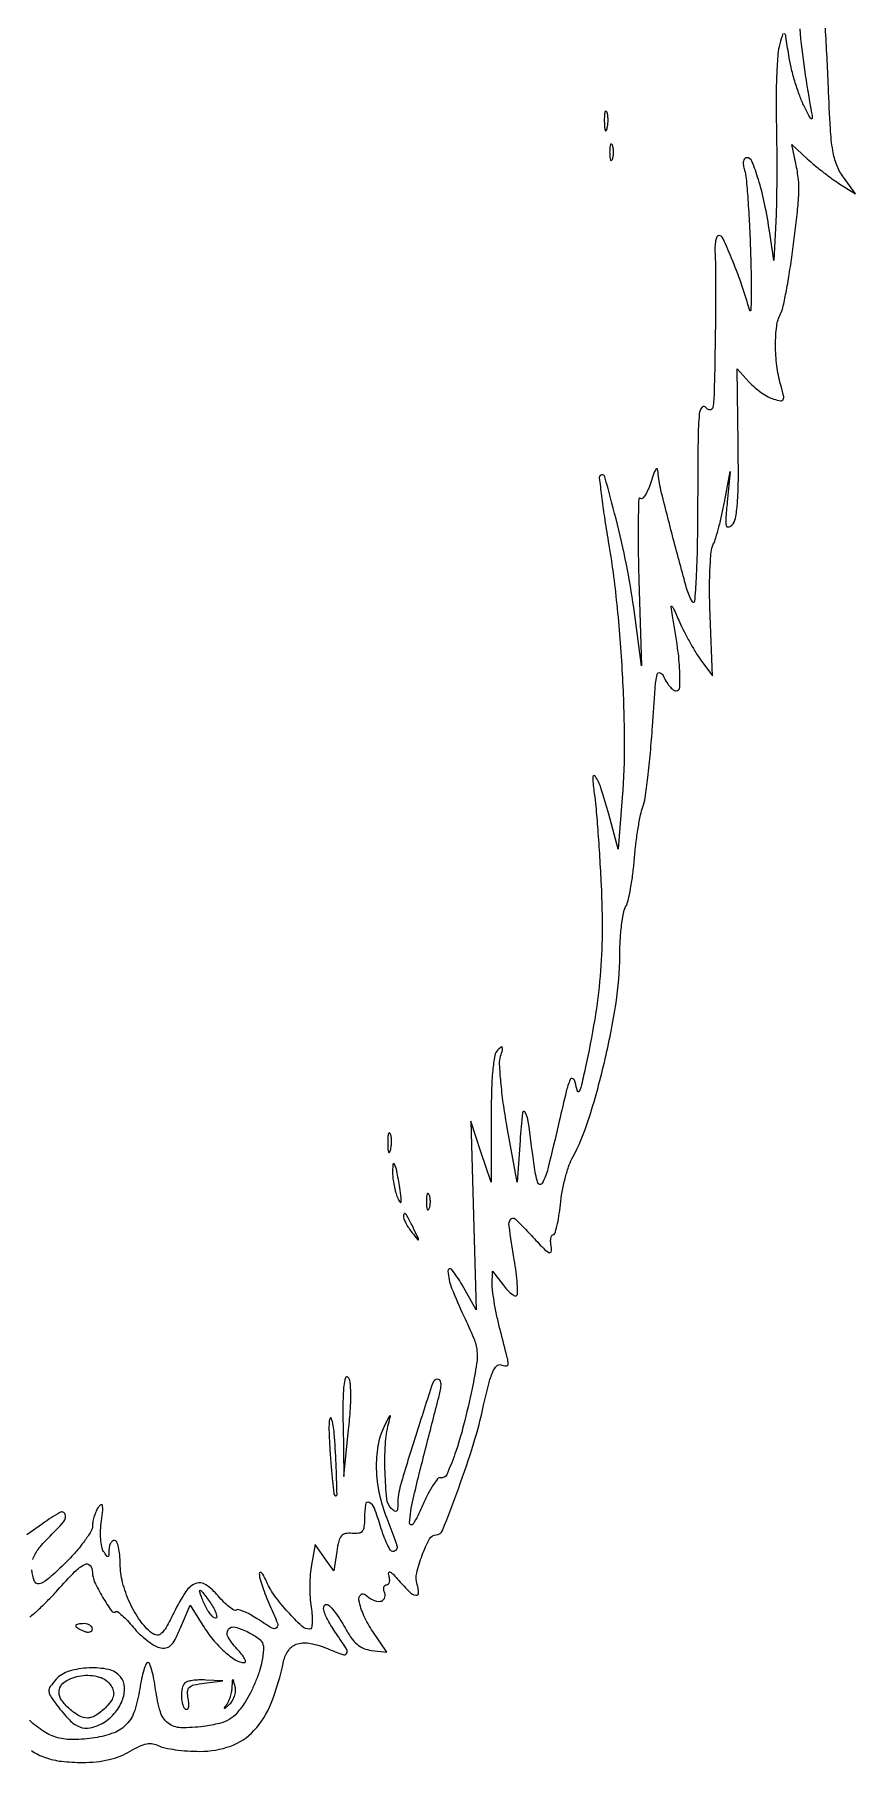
# Model space of a CAD drawing. Extents: x 39 to 1071, y 2 to 926.
# Drawn here: x 517.6 to 665.4, y 2 to 313.2 of the extents above; entities that cross this region are included whole.
import ezdxf

# ---------------------------------------------------------------- set-up
doc = ezdxf.new("R2010")
doc.units = 0

msp = doc.modelspace()

# ---------------------------------------------------------------- linework, layer by layer
for points in [[(517.009886, 4.130688, 0.061112), (519.536036, 2.877415, 0.056568), (522.429945, 2.213696, 0.028292), (526.184259, 2.003738, 0.0245), (528.721827, 2.129941, 0.032731), (530.996416, 2.506639, 0.035912), (533.01736, 3.134789, 0.043619), (534.793629, 4.015572, -0.024141), (536.487078, 4.93904, -0.065371), (537.783181, 5.369148, -0.089336), (538.893281, 5.38209, -0.081393), (539.977888, 5.011834, 0.071523), (541.055419, 4.620221, 0.017384), (542.925543, 4.297226, 0.017472), (545.117449, 4.074376, 0.016597), (547.357533, 4, 0.086302), (552.903341, 4.96441, 0.119685), (557.10008, 7.729545, 0.09532), (560.187466, 12.655047, 0.040004), (562.43297, 20.18335, -0.106519), (563.360139, 22.247633, -0.164212), (564.948657, 23.359996, -0.122942), (567.261795, 23.454241, -0.047998), (570.338939, 22.502849, 0.011149), (573.094995, 21.422818, 0.32599), (573.780624, 21.619282, 0.315881), (573.816506, 22.342834, 0.01077), (572.162725, 24.84563, -0.019165), (570.583281, 27.325444, -0.051892), (569.72415, 29.22318, -0.167333), (569.733853, 30.176473, -0.421611), (570.300928, 30.437252, -0.117602), (570.885433, 30.036433, -0.021136), (571.735272, 29.013657, -0.021776), (572.64635, 27.703135, -0.018173), (573.5, 26.23818, 0.030195), (574.589023, 24.468465, 0.063503), (575.674097, 23.277363, 0.077689), (576.86595, 22.546562, 0.070246), (578.265985, 22.182035), (581.031971, 21.86407), (578.515985, 25.571582, -0.041443), (576.904952, 28.428936, -0.058708), (576.006202, 31.203393, -0.262206), (576.339277, 32.219088, -0.401284), (577.2, 32.2, 0.082878), (578.503392, 31.269458, 0.136252), (579.826608, 31.023468, 0.255896), (580.582247, 31.527302, 0.215258), (580.638374, 32.5, -0.053929), (580.486381, 33.074463, -0.097172), (580.507165, 33.559375, -0.145365), (580.691449, 33.877331, -0.191493), (581, 34, 0.215994), (581.311728, 34.141253, 0.126031), (581.500705, 34.514063, 0.083175), (581.530395, 35.079644, 0.047628), (581.388418, 35.75, -0.147863), (581.383801, 36.198473, -0.480024), (581.619844, 36.296166, -0.076337), (582.227538, 35.82934, -0.013132), (583.207368, 34.75, 0.019539), (585.090811, 32.727946, 0.144425), (586.237743, 32.108897, 0.485227), (586.740493, 32.528463, 0.069903), (586.481342, 34.058786, -0.135016), (586.401646, 36.105331, -0.034077), (587.387937, 39.32088, -0.030246), (588.739624, 42.297821, -0.277863), (589.905604, 43, 0.308856), (591.068962, 43.794399, 0.005205), (593.964393, 51.43709, 0.013242), (596.644889, 59.385747, 0.021086), (598.465511, 66.324457, -0.008575), (599.370705, 70.163034, -0.039021), (600.106964, 72.335652, -0.08578), (600.81542, 73.42677, -0.30665), (601.584776, 73.605842, 0.085676), (602.530989, 73.41849, 0.425547), (602.876109, 73.75999, 0.05865), (602.727819, 74.884054, 0.001618), (601.5, 79.661309, -0.009887), (600.927431, 82.052413, -0.009759), (600.447157, 84.47462, -0.009669), (600.109251, 86.610751, -0.036592), (600.022236, 87.960099), (600.044472, 90.5), (601.953843, 88.01494, 0.023131), (602.725217, 87.101711, 0.038768), (603.46291, 86.420441, 0.047552), (604.075939, 86.024801, 0.326815), (604.409848, 86.076515, 0.206102), (604.588654, 86.525639, 0.009485), (604.510251, 88.206988, 0.014453), (604.317005, 90.24645, 0.009735), (603.984033, 92.561574, -0.004135), (603.040902, 98.635506, -0.194022), (603.329214, 99.826503, -0.460663), (604.135693, 99.896548, -0.011259), (607.071151, 96.878609, 0.006395), (609.213217, 94.633059, 0.06545), (610.221804, 93.841403, 0.475883), (610.619094, 93.988038, 0.135321), (610.66477, 94.75, -0.031084), (610.537084, 95.612437, -0.05319), (610.552667, 96.339062, -0.076429), (610.695364, 96.834777, -0.292419), (610.953717, 97, 0.327825), (611.281081, 97.24048, 0.016229), (611.660811, 98.606155, 0.020964), (612.012893, 100.371785, 0.013016), (612.284517, 102.467761, -0.019338), (612.611826, 104.765189, -0.016705), (613.12837, 107.14665, -0.017026), (613.742738, 109.274762, -0.045979), (614.364756, 110.717761, 0.048334), (617.373612, 117.789168, 0.018611), (620.206866, 128.087364, 0.018814), (622.305096, 138.787494, 0.038385), (622.982636, 147.315741, -0.013778), (623.065492, 150.067369, -0.01558), (623.299854, 152.699171, -0.014923), (623.633865, 154.911932, -0.078092), (624.038142, 156.071268, 0.065366), (624.473756, 157.225598, 0.012528), (624.931095, 159.42243, 0.013155), (625.335748, 162.031182, 0.011778), (625.620169, 164.755527, -0.01), (625.899536, 167.526828, -0.010089), (626.288843, 170.276557, -0.009939), (626.723563, 172.656066, -0.039684), (627.13275, 174.079561, 0.053758), (627.551527, 175.707259, 0.006404), (628.040718, 179.403005, 0.007582), (628.500748, 183.82627, 0.006158), (628.863412, 188.579561, -0.002597), (629.335554, 195.408454, -0.033171), (629.695028, 197.949357, -0.424651), (630.190133, 198.260306, -0.236379), (630.787939, 197.75, 0.033498), (631.31858, 196.697377, 0.042129), (631.951114, 195.807813, 0.04755), (632.587939, 195.186027, 0.171251), (633.115152, 195, 0.398197), (633.777047, 195.626462, 0.025596), (633.78813, 198.534969, 0.023141), (633.392804, 202.744267, 0.009091), (632.475179, 208.5, -0.007566), (632.210168, 210.130261, -0.692591), (632.362077, 210.214306, -0.11107), (632.672151, 209.800814, -0.002318), (633.720397, 207.438045, 0.014572), (634.554573, 205.675618, 0.010162), (635.593027, 203.735893, 0.010261), (636.665845, 201.914835, 0.020866), (637.596291, 200.538996), (639.692583, 197.701902), (639.253419, 208.493159, -0.00878), (639.151803, 212.888704, -0.012391), (639.227121, 216.805666, -0.011029), (639.437737, 219.989135, -0.089648), (639.821428, 221.392208, 0.036919), (640.275584, 222.556375, 0.009513), (640.831624, 224.496461, 0.00963), (641.382587, 226.739743, 0.009664), (641.846066, 229), (642.863532, 234.5), (642.329945, 229, 0.006062), (642.073786, 225.978943, 0.066412), (642.146865, 224.765765, 0.400896), (642.522549, 224.500137, 0.156782), (643.148179, 224.80866, 0.155785), (643.811781, 226.045228, 0.02643), (644.164861, 228.733337, 0.018437), (644.334355, 232.876684, 0.004771), (644.297419, 239.559296), (644.094838, 253.001272), (646.297419, 250.581449, 0.031468), (647.301636, 249.608773, 0.02501), (648.497616, 248.687219, 0.025646), (649.696776, 247.94335, 0.056094), (650.694466, 247.531052, 0.030707), (651.983776, 247.244883, 0.333858), (652.425916, 247.479256, 0.17182), (652.491446, 248.141649, 0.009398), (651.944466, 250.193636, -0.039438), (651.265075, 253.537205, -0.030085), (651.035522, 257.266489, -0.030198), (651.236986, 260.67412, -0.093261), (651.927682, 262.864873, 0.067443), (652.349783, 263.997551, 0.007403), (652.921831, 266.718397, 0.008939), (653.49958, 269.994766, 0.007113), (654.009316, 273.549131, 0.00219), (654.96625, 281.237245, 0.019377), (655.24187, 284.645076, 0.038384), (655.1562, 287.107506, 0.024134), (654.697874, 289.951809), (653.969277, 293.403617), (656.734638, 290.831261, 0.013629), (658.008358, 289.709609, 0.008502), (659.557761, 288.462446, 0.008529), (661.128177, 287.284194, 0.015302), (662.461995, 286.379453), (665.42399, 284.5), (663.243618, 287.5, -0.065281), (662.060242, 289.675956, -0.05081), (661.351087, 292.276801, -0.026703), (660.908246, 296.240345, -0.004665), (660.543405, 303.750224, 0.00251), (660.305075, 309.134721, 0.002748), (660.01889, 314.356566, 0.002569)], [(652.36581, 313.355538, 0.009829), (651.783848, 311.5, 0.051835), (651.456902, 309.710232, 0.008259), (651.240938, 306.15, 0.009072), (651.131547, 301.93141, 0.007835), (651.1665, 297.5, -0.003887), (651.241062, 292.77581, -0.003091), (651.250372, 287.675, -0.003124), (651.20023, 282.947241, -0.007834), (651.08808, 279.5), (650.750488, 272.5), (649.99848, 277.5, 0.013826), (649.056065, 282.77068, 0.02348), (647.941305, 287.108645, 0.020576), (646.79319, 290.358114, 0.306604), (645.844825, 291, 0.213039), (645.461201, 290.828775, 0.140708), (645.247206, 290.387588, 0.081946), (645.241158, 289.676429, 0.03536), (645.45389, 288.75, -0.05145), (645.742463, 287.278062, -0.004523), (646.052865, 283.489062, -0.005888), (646.329626, 278.951507, -0.004549), (646.528015, 274, -0.003569), (646.63908, 269.336403, -0.007783), (646.643041, 265.759375, -0.011272), (646.560096, 263.518788, -0.850395), (646.376185, 263.5, 0.017513), (645.04609, 267.827781, 0.014268), (643.330258, 272.36243, 0.006336), (641.55759, 276.521065, 0.297102), (640.822727, 277, 0.294987), (640.48706, 276.78309, 0.053871), (640.24604, 276.045313, 0.042818), (640.116762, 274.995546, 0.026369), (640.136413, 273.75, -0.015099), (640.212343, 271.768726, -0.00191), (640.230697, 267.489062, -0.00224), (640.210305, 262.407104, -0.00186), (640.14426, 257, -0.002094), (639.980936, 248.884464, -0.031027), (639.735618, 246.050394, -0.369875), (639.206898, 245.592368, -0.270529), (638.5, 246, 0.518899), (637.797743, 246.066334, 0.156242), (637.295733, 244.871287, 0.019474), (637.080731, 240.466363, 0.001613), (637.005027, 229, -0.003582), (636.921405, 221.066746, -0.008772), (636.715709, 215.233346, -0.007288), (636.436622, 211.096723, -0.73277), (636.054428, 211.009614, -0.065445), (635.014863, 213.472407, -0.002953), (632.622497, 222.364876, -0.003639), (630.385105, 231.140911, -0.047817), (629.895147, 234.454827, 0.1329), (629.745367, 234.913743, 0.523801), (629.499909, 234.92014, 0.071074), (629.114918, 234.198232, 0.011776), (628.611189, 232.700624, -0.02231), (628.105502, 231.29582, -0.043329), (627.558684, 230.237078, -0.068093), (627.056529, 229.640079, -0.399672), (626.683957, 229.649376, 0.656498), (626.396513, 229.535746, 0.003677), (626.298615, 225.639671, 0.00792), (626.28932, 220.822226, 0.004399), (626.422717, 214.948752), (626.909605, 199.5), (625.482544, 209.979339, 0.015777), (624.177488, 217.726137, 0.012642), (622.300578, 225.974872, 0.005539), (620.286666, 233.54263, 0.574232), (619.433598, 233.766931, 0.22903), (619.291931, 233.36012, 0.00211), (619.682972, 230.100909, 0.00658), (620.203751, 226.317534, 0.00414), (620.906846, 221.911172, -0.016073), (622.433591, 210.617191, -0.011914), (623.420218, 198.058116, -0.01209), (623.790812, 185.868338, -0.021074), (623.427635, 175.764111), (622.703236, 166.504081), (620.983401, 172.786925, 0.009324), (619.586618, 177.53975, 0.07684), (618.593057, 179.555952, 0.746629), (618.10699, 179.393188, 0.029787), (618.381404, 176.5, -0.016658), (618.659299, 174.210931, -0.003125), (619.001931, 170.003125, -0.00334), (619.338864, 165.078956, -0.003052), (619.621208, 160, -0.014136), (619.804731, 151.328169, -0.019878), (619.442266, 143.599094, -0.019541), (618.459717, 135.823051, -0.013003), (616.755807, 127, -0.002878), (615.982998, 123.58472, -0.098819), (615.643301, 122.834721, -0.630528), (615.340237, 122.888812, -0.01935), (614.962392, 124.5, 0.207437), (614.529139, 125.132298, 0.464779), (614.045543, 124.97784, 0.037593), (613.345165, 122.83818, 0.003603), (612.072816, 117.5, -0.003698), (610.023015, 108.90728, -0.068922), (608.993916, 106.324732, -0.660203), (608.212551, 106.413448, -0.040781), (607.54877, 109.540054, 0.00238), (606.495624, 117.445473, 0.094874), (605.935813, 119.09934, 0.730923), (605.448959, 118.997033, 0.007976), (605.021383, 114), (604.5, 106.5), (602.659184, 116.676183, -0.009823), (602.005766, 120.742869, -0.012228), (601.565675, 124.545734, -0.010552), (601.343442, 127.731067, -0.08581), (601.521578, 129.176183, 0.010213), (601.854972, 130.364972, 0.166754), (601.823387, 130.771861, 0.479251), (601.596741, 130.834352, 0.033557), (601.013708, 130.351313, 0.161931), (600.461259, 129.317464, 0.018557), (600.107457, 126.66434, 0.017273), (599.880854, 122.949143, 0.006906), (599.816807, 117.851313), (599.830988, 106.5), (597.984075, 112), (596.137163, 117.5), (596.613096, 100.5), (597.089028, 83.5), (594.589701, 88, 0.044398), (592.718253, 90.760758, 0.726329), (592.034317, 90.495468, 0.080262), (592.703303, 87.443172, 0.016487), (594.903141, 82.366689, -0.011933), (596.682926, 78.359939, -0.070336), (597.258365, 76.140722, -0.068507), (597.203857, 73.824643, -0.010993), (596.381974, 69.366689, -0.011204), (594.854213, 62.743669, -0.022061), (593.292851, 57.572452, -0.019733), (591.811998, 53.830199, -0.352029), (590.737498, 53.274119, 0.280996), (590.179738, 53.071486, 0.025571), (589.278563, 51.818022, 0.027206), (588.294949, 50.091305, 0.01764), (587.340575, 48, -0.043016), (585.747774, 44.93173, -0.775907), (585.124337, 45.134024, -0.042161), (585.756366, 49.402779, -0.00527), (588, 58.5, 0.000635), (590.295794, 67.450981, 0.019701), (590.774454, 69.692257, 0.129659), (590.693316, 70.62392, 0.316486), (590.158678, 71, 0.324253), (589.293912, 70.373303, 0.002093), (586.224773, 60.870149, 0.005567), (583.495408, 51.954292, 0.071605), (583, 48.512727, -0.025007), (582.953911, 47.591766, -0.229361), (582.75, 47.25987, -0.308845), (582.414302, 47.269998, -0.039054), (581.833333, 47.766667, -0.174144), (581.023463, 49.484404, -0.015726), (580.713449, 54.299937, -0.021396), (580.763249, 59.306752, -0.050195), (581.332906, 63, 0.004614), (581.672017, 64.361447, 0.671573), (581.573871, 64.431944, 0.139329), (581.360485, 64.195429, 0.002073), (580.535188, 62.5, 0.070048), (579.41816, 59.000818, 0.049364), (579.126912, 54.875574, 0.045753), (579.660424, 50.436242, 0.041128), (581, 46, -0.002712), (582.494861, 42.146375, -0.045438), (582.864844, 40.829049, -0.239061), (582.695088, 40.252454, -0.206659), (582.110376, 40, -0.260513), (581.69319, 40.233191, -0.023355), (581.091777, 41.321875, -0.025694), (580.465719, 42.775724, -0.017036), (579.892061, 44.5, 0.017553), (578.794832, 47.786663, 0.185022), (577.874351, 48.829374, 0.514345), (577.188415, 48.482284, 0.038078), (577, 46.01179, -0.026985), (576.913954, 44.418615, -0.144796), (576.582697, 43.625197, -0.195043), (575.933225, 43.268323, -0.055868), (574.762042, 43.26179, 0.071077), (573.58707, 43.21962, 0.174884), (572.850171, 42.79372, 0.115884), (572.372427, 41.852594, 0.023436), (572.012042, 40), (571.5, 36.5), (569.818665, 38.874474), (568.137329, 41.248948), (567.448457, 37.576943, 0.028381), (567.229544, 35.88538, 0.016126), (567.147598, 33.822552, 0.016064), (567.199162, 31.732792, 0.025448), (567.39161, 29.952469, -0.020393), (567.570929, 28.437065, -0.034642), (567.580813, 27.161038, -0.040237), (567.449284, 26.240621, -0.350484), (567.148181, 26, -0.188928), (565.72782, 26.556558, -0.021193), (563.238743, 29.065073, -0.026573), (560.866849, 31.962473, -0.05449), (559.400477, 34.5, 0.017016), (558.888509, 35.562166, 0.061505), (558.461631, 36.178125, 0.33034), (558.209914, 36.230148, 0.288918), (558.061104, 36, 0.06999), (558.168795, 35.165245, 0.013241), (558.615657, 33.692188, 0.01391), (559.235803, 31.987117, 0.012364), (559.97307, 30.25, -0.010162), (561.337163, 27.07493, -0.307768), (561.163987, 26.269075, -0.336937), (560.380936, 26.181004, -0.01121), (557.562383, 27.949653, 0.020406), (556.384621, 28.658857, 0.028584), (555.275829, 29.18635, 0.028135), (554.352107, 29.503409, 0.209998), (553.903534, 29.440381, -0.280299), (553.479038, 29.437408, -0.031771), (552.653213, 30.006143, -0.031058), (551.678765, 30.87593, -0.020124), (550.659916, 31.99232, 0.066527), (548.438888, 34.013942, 0.246885), (546.619601, 34.236053, 0.1607), (544.848675, 32.800226, 0.027142), (542.667432, 28.960151, -0.010907), (541.283984, 26.329294, -0.079794), (540.408262, 25.212924, -0.212409), (539.612746, 24.94242, -0.144102), (538.709796, 25.299996, -0.075637), (536.573307, 27.563606, -0.043973), (534.72041, 30.817548, -0.043431), (533.433973, 34.420501, -0.063901), (533.003738, 37.75, 0.022192), (532.929972, 39.37885, 0.035588), (532.707348, 40.751562, 0.040182), (532.388061, 41.740668, 0.303383), (532, 42, 0.169824), (531.617251, 41.86614, 0.09332), (531.289252, 41.485937, 0.074289), (531.064679, 40.919429, 0.055145), (530.984687, 40.25, -0.011693), (530.953242, 39.271803, -0.326571), (530.800455, 39.08548, -0.312865), (530.56957, 39.170747, -0.011152), (530.016389, 40, -0.09576), (529.684812, 40.842237, -0.027709), (529.504632, 42.234375, -0.026768), (529.472493, 43.858616, -0.025675), (529.612475, 45.5, 0.008049), (529.849084, 47.457045, 0.07713), (529.807437, 48.293703, 0.51385), (529.543784, 48.410739, 0.105799), (529.096087, 48, 0.047713), (528.686686, 47.288695, 0.029442), (528.339107, 46.387313, 0.029378), (528.09858, 45.447027, 0.045923), (528.015313, 44.616384, -0.135665), (527.726942, 43.605226, -0.021287), (526.56309, 41.867229, -0.022335), (524.973009, 39.890012, -0.017833), (523.093078, 37.902635, -0.009166), (520.584435, 35.522205, -0.050666), (519.092877, 34.412596, -0.151173), (518.176377, 34.18998, -0.293681), (517.593078, 34.618039, -0.065777), (517.094297, 36.700896, -0.101923)], [(655.382159, 314.237277, 0.013694), (656.23338, 306.87306, 0.01146), (657.528608, 299.11299, -0.030953), (657.656129, 298.109656, -0.684893), (657.466142, 298.021534, -0.082974), (657.031219, 298.607518, -0.005453), (656.088822, 300.5, -0.026222), (655.292216, 302.39109, -0.014131), (654.501353, 304.79375, -0.014038), (653.831755, 307.294139, -0.021403), (653.405732, 309.5, 0.002247), (652.891449, 312.846683, 0.131858), (652.642424, 313.405559, 0.591518)], [(517.277271, 38.534429, -0.086505), (518.212796, 40.352711, -0.036782), (520.027778, 42.416667, 0.017622), (522.86923, 45.408693, 0.283245), (523.098126, 46.723839, 0.459297), (522.157625, 47.045952, 0.021911), (518.99753, 44.998241), (516.186319, 42.996483)], [(516.751104, 28.220545, 0.011469), (518.20363, 29.46875, 0.015507), (519.890626, 31.084522, 0.01091), (521.689909, 33, -0.010909), (524.856603, 36.371204, -0.080086), (526.631394, 37.678925, -0.35505), (527.567165, 37.482264, -0.171027), (528.006589, 36.25, 0.108388), (528.400654, 34.48529, 0.02548), (529.8235, 31.795625, 0.019351), (531.440779, 29.306699, 0.411557), (532.228345, 29.167441, -0.328576), (532.535567, 29.158505, -0.016988), (533.341105, 28.482794, -0.021501), (534.29803, 27.545674, -0.013339), (535.342345, 26.369731, 0.026991), (536.50392, 25.131522, 0.025403), (537.814906, 23.998849, 0.026279), (539.079549, 23.116442, 0.075365), (540.060839, 22.694341, 0.099868), (541.195657, 22.629926, 0.152683), (542.078399, 23.051342, 0.087022), (542.888412, 24.119599, 0.018387), (543.885258, 26.24592), (545.62513, 30.34262), (547.894585, 26.670565, 0.034236), (549.713, 24.134287, 0.038406), (551.797483, 21.972686, 0.041624), (553.82385, 20.452643, 0.14102), (555.39682, 20, 0.456287), (555.570121, 20.199734, 0.090027), (555.399554, 20.712629, 0.043758), (554.878645, 21.493858, 0.019664), (554.069545, 22.425972, -0.050844), (552.427361, 24.574593, -0.298153), (552.465947, 25.926468, -0.31637), (553.694124, 26.374682, -0.053641), (556.153808, 25.420463, -0.02955), (557.879134, 24.394834, -0.138406), (558.616178, 23.520348, -0.127958), (558.817553, 22.352279, -0.02377), (558.529815, 20.174129, -0.035067), (558.105258, 18.504301, -0.018728), (557.361514, 16.507407, -0.018557), (556.445594, 14.516052, -0.027446), (555.485466, 12.851087, -0.03196), (553.994814, 10.856751, -0.084569), (552.632789, 9.718123, -0.075751), (550.881318, 9.025965, -0.022119), (548.023139, 8.503182, -0.038999), (543.942622, 8.263302, -0.159772), (541.632199, 9.070474, -0.159191), (540.243556, 11.091164, -0.038638), (539.391621, 15.105471, 0.014275), (539.088028, 16.981551, 0.022734), (538.710513, 18.562232, 0.018768), (538.313254, 19.771394, 0.313679), (537.984713, 20, 0.307891), (537.653396, 19.774615, 0.019469), (537.243307, 18.604688, 0.023208), (536.84865, 17.070619, 0.014647), (536.524678, 15.25, -0.041605), (535.611657, 11.350123, -0.108303), (534.165192, 8.875168, -0.116911), (531.892509, 7.342377, -0.052987), (528.397644, 6.43238, -0.03218), (524.620659, 6.112415, -0.070903), (521.752115, 6.462358, -0.077459), (519.255224, 7.570136, -0.044929), (516.660872, 9.591864, -0.035288)]]:
    msp.add_lwpolyline(points, format="xyb")
for points in [[(620.194949, 297.5, 0.012823), (620.235556, 296.431793, 0.080377), (620.356533, 295.900903, 0.597527), (620.51666, 295.883358, 0.087174), (620.692991, 296.269032, 0.037336), (620.832894, 297.036634, 0.029507), (620.872264, 297.880008, 0.030339), (620.814405, 298.671085, 0.06278), (620.655937, 299.269032, 0.31318), (620.47713, 299.386009, 0.333666), (620.315079, 299.257153, 0.052471), (620.212705, 298.580113, 0.014395)], [(621.157895, 292, 0.017491), (621.189089, 291.10856, 0.078554), (621.306058, 290.601562, 0.447206), (621.474999, 290.540618, 0.174857), (621.662281, 290.75, 0.057986), (621.818615, 291.320008, 0.037979), (621.87034, 292, 0.037979), (621.818615, 292.679992, 0.057986), (621.662281, 293.25, 0.174857), (621.474999, 293.459382, 0.447206), (621.306058, 293.398438, 0.078554), (621.189089, 292.89144, 0.017491)], [(581.194949, 113.5, 0.012823), (581.235556, 112.431793, 0.080377), (581.356533, 111.900903, 0.597527), (581.51666, 111.883358, 0.087174), (581.692991, 112.269032, 0.037336), (581.832894, 113.036634, 0.029507), (581.872264, 113.880008, 0.030339), (581.814405, 114.671085, 0.06278), (581.655937, 115.269032, 0.31318), (581.47713, 115.386009, 0.333666), (581.315079, 115.257153, 0.052471), (581.212705, 114.580113, 0.014395)], [(582.070285, 107.916667, 0.028591), (582.162881, 106.845657, 0.018544), (582.386099, 105.622396, 0.018652), (582.694118, 104.440164, 0.033318), (583.046696, 103.5, 0.052205), (583.406242, 102.885949, 0.669598), (583.591229, 102.931864, 0.068523), (583.599071, 103.670501, 0.006223), (583.343751, 105.5, 0.008034), (582.834107, 108.520126, 0.075577), (582.403792, 109.759791, 0.751849), (582.113814, 109.699938, 0.026746)], [(588.157895, 103, 0.017491), (588.189089, 102.10856, 0.078554), (588.306058, 101.601562, 0.447206), (588.474999, 101.540618, 0.174857), (588.662281, 101.75, 0.057986), (588.818615, 102.320008, 0.037979), (588.87034, 103, 0.037979), (588.818615, 103.679992, 0.057986), (588.662281, 104.25, 0.174857), (588.474999, 104.459382, 0.447206), (588.306058, 104.398438, 0.078554), (588.189089, 103.89144, 0.017491)], [(584, 100.357796, 0.098188), (584.099395, 99.85653, 0.024594), (584.45683, 99.098616, 0.024166), (584.959902, 98.255882, 0.022242), (585.555166, 97.44113, 0.001461), (586.60011, 96.14463, 0.508695), (586.708322, 96.150225, 0.260205), (586.719453, 96.311599, 0.001053), (585.919712, 98, 0.006075), (584.944414, 99.985372, 0.053694), (584.413176, 100.803239, 0.489146), (584.145272, 100.797238, 0.161007)], [(573.132877, 62.95), (573.265754, 53.5), (574.146879, 61.935998, 0.00887), (574.47075, 65.678138, 0.020666), (574.547437, 68.489925, 0.022987), (574.425099, 70.525524, 0.171504), (574.014002, 71.385998, 0.568551), (573.571651, 71.27373, 0.046089), (573.282761, 69.820122, 0.023104), (573.127864, 67.146518, 0.006433)], [(570.766289, 58.5, 0.00392), (570.986787, 55.403771, 0.006023), (571.23094, 52.727604, 0.002341), (571.47792, 50.443405, 0.152403), (571.636507, 50.083333, 0.701981), (572.068484, 50.251208, 0.004894), (571.880729, 55.810828, 0.008582), (571.548051, 61.283788, 0.055332), (571.030102, 64, 0.664812), (570.803871, 64.02233, 0.112424), (570.63476, 63.415625, 0.020834), (570.622239, 61.418028, 0.006966)], [(549.408043, 30.5, -0.022887), (549.975917, 29.540221, -0.046962), (550.311554, 28.734375, -0.083321), (550.384596, 28.194751, -0.404954), (550.183568, 28, -0.188083), (549.777737, 28.158258, -0.038023), (549.239797, 28.734375, -0.035282), (548.681269, 29.542767, -0.026641), (548.181954, 30.5, -0.011328), (547.77096, 31.459042, -0.020357), (547.484274, 32.265625, -0.017437), (547.315512, 32.885213, -0.483626), (547.406429, 33, -0.218221), (547.612801, 32.905427, -0.009063), (548.144368, 32.265625, -0.014275), (548.753986, 31.458005, -0.0095)], [(525, 26.606989, 0.222225), (525.087111, 26.420671, 0.030693), (525.440625, 26.160341, 0.030395), (525.925442, 25.887494, 0.02136), (526.5, 25.638374, 0.055937), (527.074366, 25.488865, 0.100118), (527.559375, 25.516384, 0.147206), (527.877514, 25.710807, 0.184534), (528, 26.031385, 0.152681), (527.884506, 26.400789, 0.098158), (527.559375, 26.715469, 0.08088), (527.073532, 26.92777, 0.062722), (526.5, 27, 0.024748), (525.925176, 26.971531, 0.039339), (525.440625, 26.884553, 0.046727), (525.096084, 26.758929, 0.289661)], [(521.477938, 16.975622, 0.025921), (520.412414, 15.667996, 0.167276), (520.164075, 14.866372, 0.137769), (520.436468, 14.000779, 0.01566), (521.623135, 12.302952, 0.030522), (523.87026, 9.647772, 0.106516), (525.718596, 8.396274, 0.146423), (527.571321, 8.225013, 0.078351), (529.745426, 9.030935, 0.08365), (531.927614, 10.789393, 0.088031), (533.367113, 13.137309, 0.102667), (533.777144, 15.529306, 0.165968), (533.049585, 17.440253, 0.168084), (530.917089, 18.733121, 0.063107), (527.387761, 19.037093, 0.06233), (523.805486, 18.441957, 0.137381)], [(531.3571, 15.808536, -0.071868), (531.76612, 14.882235, -0.121483), (531.791895, 14.038673, -0.096906), (531.411302, 13.14952, -0.034492), (530.552974, 12.058536, -0.03643), (529.728173, 11.270818, -0.035625), (528.791861, 10.604695, -0.037844), (527.885941, 10.142824, -0.099283), (527.173753, 10, -0.128759), (525.630731, 10.404056, -0.053831), (523.867459, 11.662276, -0.053974), (522.445289, 13.233577, -0.158246), (522, 14.605297, -0.254627), (523.072523, 16.574817, -0.111861), (525.950243, 17.627502, -0.100458), (529.243693, 17.388789, -0.186854)], [(544.666667, 16.333333, 0.147865), (544.144961, 15.359453, 0.059567), (544.024339, 13.83965, 0.060139), (544.260772, 12.373875, 0.186406), (544.855543, 11.589279, 0.320925), (545.135469, 11.608205, 0.169857), (545.325074, 11.920464, 0.070823), (545.369432, 12.573784, 0.028825), (545.252546, 13.459222, -0.050842), (545.13712, 14.778237, -0.199055), (545.454341, 15.513559, -0.141151), (546.286663, 15.957608, -0.021922), (548.147003, 16.268923), (551.5, 16.679926), (548.416667, 16.839963, 0.020898), (547.187314, 16.85234, 0.025647), (546.043229, 16.757156, 0.025502), (545.111169, 16.582458, 0.13815)], [(553.116001, 15.45, -0.038641), (552.998504, 14.57688, -0.029618), (552.741375, 13.648638, -0.030346), (552.394169, 12.804265, -0.060253), (552.003571, 12.196429, 0.023107), (551.719413, 11.818978, 0.708613), (551.767645, 11.75336, 0.097737), (552.017076, 11.886686, 0.007553), (552.599659, 12.37823, 0.073222), (553.172954, 13.047025, 0.058323), (553.583348, 13.905433, 0.059532), (553.777592, 14.814424, 0.085995), (553.712088, 15.631801, 0.002958), (553.403702, 16.80306, 0.423813), (553.290963, 16.865487, 0.31166), (553.195643, 16.745302, 0.002441)]]:
    msp.add_lwpolyline(points, format="xyb", close=True)

doc.saveas('drawing.dxf')
